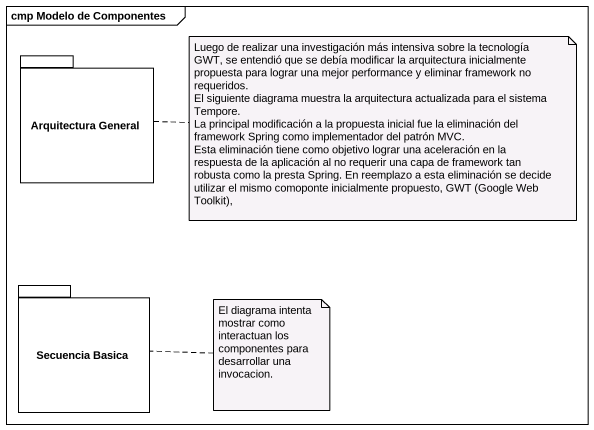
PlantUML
@startuml
mainframe cmp Modelo de Componentes
package "Arquitectura General" as Arquitectura_General {
}
package "Secuencia Basica" as Secuencia_Basica {
}
note right of Arquitectura_General
  Luego de realizar una investigación más intensiva sobre la tecnología GWT, se entendió que se debía modificar la arquitectura inicialmente propuesta para lograr una mejor performance y eliminar framework no requeridos.
  El siguiente diagrama muestra la arquitectura actualizada para el sistema Tempore.
  La principal modificación a la propuesta inicial fue la eliminación del framework Spring como implementador del patrón MVC.
  Esta eliminación tiene como objetivo lograr una aceleración en la respuesta de la aplicación al no requerir una capa de framework tan robusta como la presta Spring. En reemplazo a esta eliminación se decide utilizar el mismo comoponte inicialmente propuesto, GWT (Google Web Toolkit),
end note
note right of Secuencia_Basica : El diagrama intenta mostrar como interactuan los componentes para desarrollar una invocacion.
@enduml
